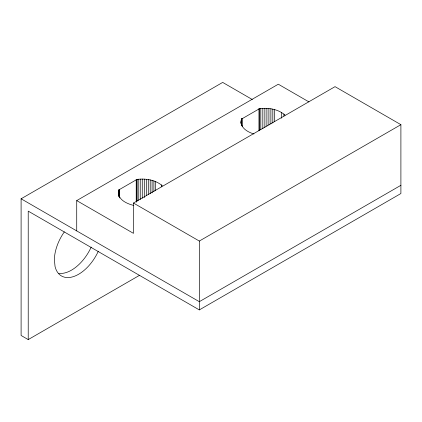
<?xml version="1.0" encoding="UTF-8"?>
<svg xmlns="http://www.w3.org/2000/svg" width="422" height="422" viewBox="0 0 422 422"><rect width="100%" height="100%" fill="white"/><g stroke="black" fill="none" stroke-linecap="round" stroke-linejoin="round"><path stroke-width="0.63" d="M118.429 195.465L118.498 191.657L119.152 189.341L119.663 189.42L136.353 179.783L136.222 179.487C145.305 178.253 155.301 179.651 162.423 185.844M241.025 123.366L241.089 120.877L241.748 118.561L242.26 118.64L258.95 109.003L258.818 108.707C267.875 107.462 277.929 108.918 285.019 115.064M139.26 275.476L28.221 339.589L21.1 335.474L21.1 198.794L222.679 82.411L252.287 99.508M76.725 230.908L76.725 200.592L278.304 84.21L308.941 101.902M76.725 200.592L133.463 233.35L133.463 203.035L335.042 86.652L400.9 124.675L400.9 193.529L199.321 309.912L28.221 211.127L28.221 339.589M133.463 203.035L199.321 241.057L400.9 124.675M400.9 185.305L199.321 301.688L21.1 198.794M133.832 205.472C127.528 203.889 118.941 200.445 118.429 192.828M253.949 133.99C248.394 132.297 241.358 128.705 241.025 122.048M283.922 114.072L283.922 116.05M281.31 112.278L281.31 118.213M274.69 109.593L274.69 121.452M272.818 109.134L272.818 122.976M270.882 108.776L270.882 123.936M268.898 108.517L268.898 124.991M266.889 108.354L266.889 126.146M264.858 108.29L264.858 127.402M262.827 108.327L262.827 128.757M260.807 108.47L260.807 129.559M259.63 108.612L259.63 130.356M258.95 109.003L258.95 130.751M242.26 118.64L242.26 126.547M241.748 118.561L241.748 125.814M241.579 119.03L241.579 124.965M241.331 119.711L241.331 124.986M241.089 120.877L241.089 123.514M199.321 241.057L199.321 309.912M161.325 184.852L161.325 186.83M155.607 181.55L155.607 190.776M153.893 180.917L153.893 191.461M152.094 180.373L152.094 192.891M150.221 179.914L150.221 193.756M148.286 179.556L148.286 194.716M146.302 179.292L146.302 195.771M144.292 179.134L144.292 197.586M142.261 179.07L142.261 198.182M140.231 179.107L140.231 199.537M138.21 179.25L138.21 200.339M137.034 179.387L137.034 201.136M136.353 179.783L136.353 202.191M136.222 179.487L136.222 201.236M119.663 189.42L119.663 197.987M119.152 189.341L119.152 196.594M118.983 189.81L118.983 196.404M118.819 195.164L118.819 196.483M118.735 190.491L118.735 195.106M118.498 191.657L118.535 195.317M98.315 251.222A34.298 19.802 -60 0 1 73.966 276.431A34.298 19.802 -60 0 1 55.039 266.451L54.369 259.567A34.298 19.802 -60 0 1 64.329 231.878M91.194 247.113A34.298 19.802 -60 0 1 58.853 273.351"/></g></svg>
